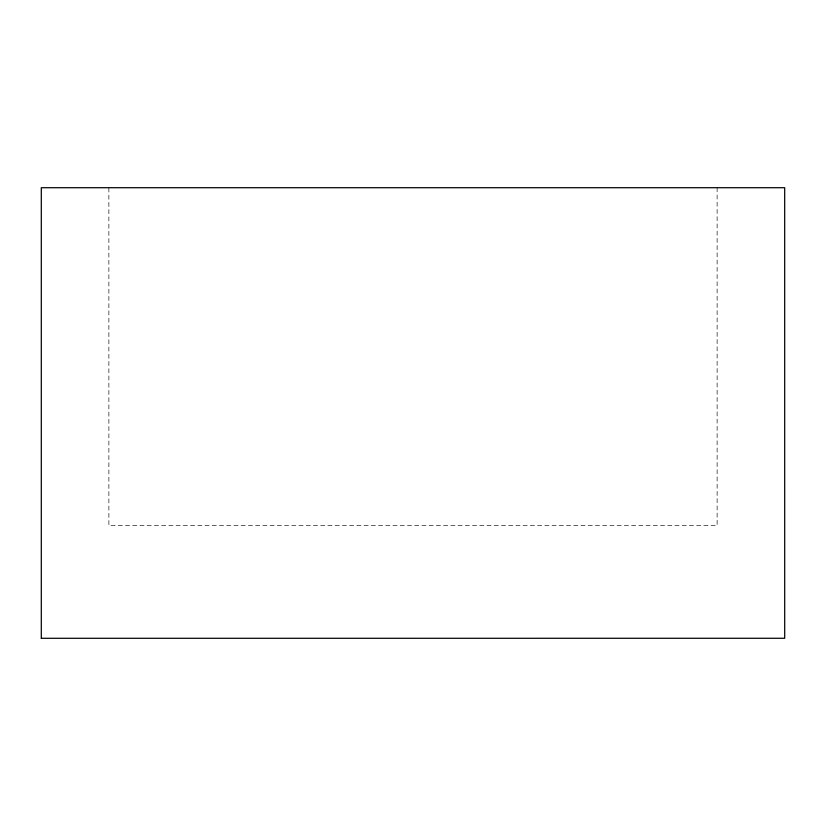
<?xml version="1.0" encoding="UTF-8"?>
<svg xmlns="http://www.w3.org/2000/svg" width="826" height="826" viewBox="0 0 826 826"><rect width="100%" height="100%" fill="white"/><g stroke="black" fill="none" stroke-linecap="round" stroke-linejoin="round"><path stroke-width="0.62" stroke-dasharray="4.13 3.1" d="M717.113 187.709L717.123 525.615L108.887 525.635L108.877 187.729"/><path stroke-width="1.24" d="M41.31 638.292L784.7 638.281L784.69 187.709L41.3 187.709L41.3 638.271"/></g></svg>
